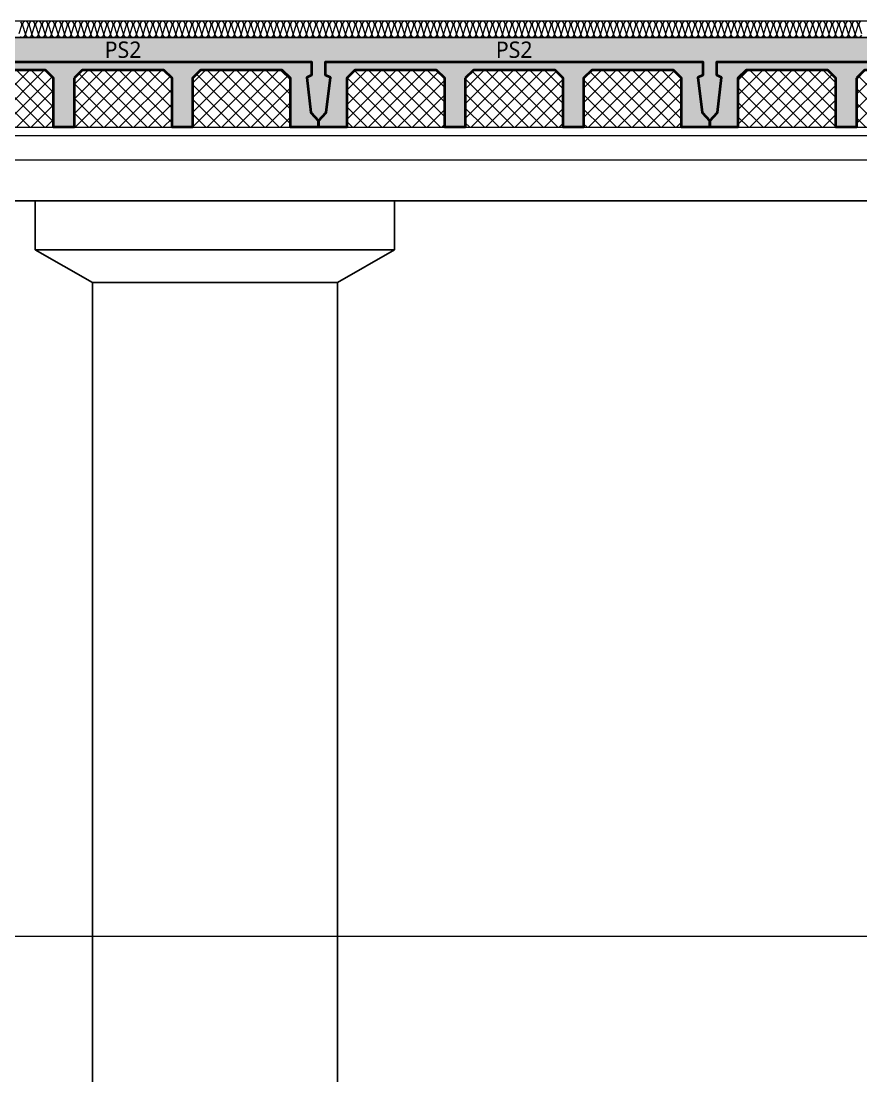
# Model space of a CAD drawing. Header units: millimetres. Extents: x 0 to 420000, y 0 to 297000.
# Drawn here: x 121826 to 126968, y 27845 to 34300 of the extents above; entities that cross this region are included whole.
import ezdxf
from ezdxf.enums import TextEntityAlignment as Align

# ---------------------------------------------------------------- set-up
doc = ezdxf.new("R2010")
doc.units = ezdxf.units.MM
doc.linetypes.add('0731_main_plan$0$form_$0$y-Landschaft$0$_$1$20120914_Verkehrsflächen_Grün$0$20120628_xref - Gammel$1$3_H-GL_F1_U3 - Default$0${ Offset Lines }', pattern=[0])
doc.linetypes.add('CEN', pattern=[62, 60, -1, 0, -1])
for name, color, linetype, lineweight in [('A-AXIS-LINE', 1, 'CEN', 15), ('A-CONC-LIN1', 2, 'Continuous', 40), ('A-CONC-LIN2', 7, 'Continuous', 25), ('A-ELEV-LIN2', 7, 'Continuous', 25), ('A-XXXX-INSL1', 15, 'Continuous', 18), ('A-XXXX-INSL2', 8, 'Continuous', 18)]:
    doc.layers.add(name, color=color, linetype=linetype, lineweight=lineweight)
doc.layers.add('A-CONC-SOLD', color=253, linetype='CEN')
doc.layers.add('A-XXXX-NPLT', color=144, linetype='Continuous', lineweight=15, plot=False)
doc.styles.add('맑은고딕', font='')
doc.styles.get('맑은고딕').set_extended_font_data('Malgun Gothic')

# ---------------------------------------------------------------- blocks, each defined once
blk = doc.blocks.new('axis(211208)')
at = {"layer": 'A-AXIS-LINE', "ltscale": 1000}
for p, q in [((4631788.1, -432118.7), (4955413.1, -432118.7)), ((4631788.1, -436868.7), (4955413.1, -436868.7))]:
    blk.add_line(p, q, dxfattribs=at)
blk = doc.blocks.new('PS2')
at = {"layer": 'A-CONC-SOLD'}
h = blk.add_hatch(color=256, dxfattribs=at)
h.dxf.hatch_style = 1
h.paths.add_polyline_path([(1197.5, 0), (-1197.5, 0), (-1197.5, -510), (-1150.5, -460), (-1125, -245), (-1155, -230), (-1155, -150), (1155, -150), (1155, -230), (1125, -245), (1150.5, -460), (1197.5, -510)])
h = blk.add_hatch(color=256, dxfattribs=at)
h.dxf.hatch_style = 1
h.paths.add_polyline_path([(-1150.5, -460), (-1197.5, -510), (-1197.5, -550), (-1025, -550), (-1025, -510), (-1025, -250), (-975, -200), (-475, -200), (-425, -250), (-425, -510), (-425, -550), (-300, -550), (-300, -510), (-300, -250), (-250, -200), (250, -200), (300, -250), (300, -510), (300, -550), (425, -550), (425, -510), (425, -250), (475, -200), (975, -200), (1025, -250), (1025, -510), (1025, -550), (1197.5, -550), (1197.5, -510), (1150.5, -460), (1125, -245), (1155, -230), (1155, -150), (-1155, -150), (-1155, -230), (-1125, -245)])
at = {"layer": 'A-XXXX-INSL2'}
h = blk.add_hatch(dxfattribs=at)
h.set_pattern_fill('ANSI37', color=256, scale=20)
h.set_pattern_definition([(45, (-289951.5, -41968), (-44.90128, 44.90128), []), (135, (-289951.5, -41968), (-44.90128, -44.90128), [])])
h.paths.add_polyline_path([(-975, -200), (-1025, -250), (-1025, -510), (-1025, -550), (-425, -550), (-425, -510), (-425, -250), (-475, -200)])
h.paths.add_polyline_path([(-250, -200), (-300, -250), (-300, -510), (-300, -550), (300, -550), (300, -510), (300, -250), (250, -200)])
h.paths.add_polyline_path([(425, -510), (425, -550), (1025, -550), (1025, -510), (1025, -250), (975, -200), (475, -200), (425, -250)])
at = {"layer": 'A-CONC-LIN1', "color": 2, "linetype": '0731_main_plan$0$form_$0$y-Landschaft$0$_$1$20120914_Verkehrsflächen_Grün$0$20120628_xref - Gammel$1$3_H-GL_F1_U3 - Default$0${ Offset Lines }'}
blk.add_lwpolyline([(-300, -250), (-300, -510), (-300, -510), (-300, -550), (-425, -550), (-425, -510), (-425, -510), (-425, -250), (-475, -200), (-975, -200), (-1025, -250), (-1025, -510), (-1025, -510), (-1025, -550), (-1197.5, -550), (-1197.5, -510), (-1150.5, -460), (-1125, -245), (-1155, -230), (-1155, -150), (1155, -150), (1155, -230), (1125, -245), (1150.5, -460), (1197.5, -510), (1197.5, -550), (1025, -550), (1025, -510), (1025, -510), (1025, -250), (975, -200), (475, -200), (425, -250), (425, -510), (425, -510), (425, -550), (300, -550), (300, -510), (300, -510), (300, -250), (250, -200), (-250, -200)], close=True, dxfattribs=at)
at = {"layer": 'A-CONC-LIN2'}
blk.add_line((-1197.5, 0), (1197.5, 0), dxfattribs=at)
at = {"layer": 'A-XXXX-NPLT'}
for p, q in [((-1025, -550), (-425, -550)), ((-300, -550), (300, -550)), ((425, -550), (1025, -550))]:
    blk.add_line(p, q, dxfattribs=at)
at = {"layer": 'A-XXXX-NPLT', "style": '맑은고딕'}
blk.add_text('PS2', height=100, dxfattribs=at).set_placement((0, -75), align=Align.MIDDLE)
blk = doc.blocks.new('지하2층')
at = {"layer": 'A-ELEV-LIN2'}
for p, q in [((4692223.8, -392368.7), (4683273.8, -392368.7)), ((4694423.8, -392368.7), (4692223.8, -392368.7)), ((4692223.8, -392668.7), (4692223.8, -392368.7)), ((4694423.8, -392668.7), (4694423.8, -392368.7)), ((4703223.8, -392368.7), (4694423.8, -392368.7)), ((4692223.8, -392668.7), (4694423.8, -392668.7)), ((4692573.8, -392868.7), (4692223.8, -392668.7)), ((4694073.8, -392868.7), (4694423.8, -392668.7)), ((4692573.8, -401118.7), (4692573.8, -392868.7)), ((4694073.8, -392868.7), (4692573.8, -392868.7)), ((4694073.8, -401118.7), (4694073.8, -392868.7))]:
    blk.add_line(p, q, dxfattribs=at)
at = {"layer": 'A-XXXX-INSL1'}
blk.add_lwpolyline([(4686073.8, -391968.7), (4725973.8, -391968.7), (4725973.8, -392418.7), (4726673.8, -392418.7), (4726673.8, -391968.7), (4734973.8, -391968.7)], dxfattribs=at)
at = {"layer": 'A-XXXX-INSL2'}
blk.add_line((4758623.8, -391268.7), (4681723.8, -391268.7), dxfattribs=at)
for points in [[(4697283.8, -391268.7), (4697272.8, -391272.7), (4697265.8, -391282.7), (4697265.8, -391293.7), (4697281.8, -391343.7)], [(4697281.8, -391354.7), (4697274.8, -391364.7), (4697263.8, -391368.7), (4697252.8, -391364.7), (4697245.8, -391354.7), (4697245.8, -391343.7), (4697261.8, -391293.7), (4697261.8, -391282.7), (4697254.8, -391272.7), (4697243.8, -391268.7), (4697232.8, -391272.7), (4697225.8, -391282.7), (4697225.8, -391293.7), (4697241.8, -391343.7), (4697241.8, -391354.7), (4697234.8, -391364.7), (4697223.8, -391368.7), (4697212.8, -391364.7), (4697205.8, -391354.7), (4697205.8, -391343.7), (4697221.8, -391293.7), (4697221.8, -391282.7), (4697214.8, -391272.7), (4697203.8, -391268.7), (4697192.8, -391272.7), (4697185.8, -391282.7), (4697185.8, -391293.7), (4697201.8, -391343.7), (4697201.8, -391354.7), (4697194.8, -391364.7), (4697183.8, -391368.7), (4697172.8, -391364.7), (4697165.8, -391354.7), (4697165.8, -391343.7), (4697181.8, -391293.7), (4697181.8, -391282.7), (4697174.8, -391272.7), (4697163.8, -391268.7), (4697152.8, -391272.7), (4697145.8, -391282.7), (4697145.8, -391293.7), (4697161.8, -391343.7), (4697161.8, -391354.7), (4697154.8, -391364.7), (4697143.8, -391368.7), (4697132.8, -391364.7), (4697125.8, -391354.7), (4697125.8, -391343.7), (4697141.8, -391293.7), (4697141.8, -391282.7), (4697134.8, -391272.7), (4697123.8, -391268.7), (4697112.8, -391272.7), (4697105.8, -391282.7), (4697105.8, -391293.7), (4697121.8, -391343.7), (4697121.8, -391354.7), (4697114.8, -391364.7), (4697103.8, -391368.7), (4697092.8, -391364.7), (4697085.8, -391354.7), (4697085.8, -391343.7), (4697101.8, -391293.7), (4697101.8, -391282.7), (4697094.8, -391272.7), (4697083.8, -391268.7), (4697072.8, -391272.7), (4697065.8, -391282.7), (4697065.8, -391293.7), (4697081.8, -391343.7), (4697081.8, -391354.7), (4697074.8, -391364.7), (4697063.8, -391368.7), (4697052.8, -391364.7), (4697045.8, -391354.7), (4697045.8, -391343.7), (4697061.8, -391293.7), (4697061.8, -391282.7), (4697054.8, -391272.7), (4697043.8, -391268.7), (4697032.8, -391272.7), (4697025.8, -391282.7), (4697025.8, -391293.7), (4697041.8, -391343.7), (4697041.8, -391354.7), (4697034.8, -391364.7), (4697023.8, -391368.7), (4697012.8, -391364.7), (4697005.8, -391354.7), (4697005.8, -391343.7), (4697021.8, -391293.7), (4697021.8, -391282.7), (4697014.8, -391272.7), (4697003.8, -391268.7), (4696992.8, -391272.7), (4696985.8, -391282.7), (4696985.8, -391293.7), (4697001.8, -391343.7), (4697001.8, -391354.7), (4696994.8, -391364.7), (4696983.8, -391368.7), (4696972.8, -391364.7), (4696965.8, -391354.7), (4696965.8, -391343.7), (4696981.8, -391293.7), (4696981.8, -391282.7), (4696974.8, -391272.7), (4696963.8, -391268.7), (4696952.8, -391272.7), (4696945.8, -391282.7), (4696945.8, -391293.7), (4696961.8, -391343.7), (4696961.8, -391354.7), (4696954.8, -391364.7), (4696943.8, -391368.7), (4696932.8, -391364.7), (4696925.8, -391354.7), (4696925.8, -391343.7), (4696941.8, -391293.7), (4696941.8, -391282.7), (4696934.8, -391272.7), (4696923.8, -391268.7), (4696912.8, -391272.7), (4696905.8, -391282.7), (4696905.8, -391293.7), (4696921.8, -391343.7), (4696921.8, -391354.7), (4696914.8, -391364.7), (4696903.8, -391368.7), (4696892.8, -391364.7), (4696885.8, -391354.7), (4696885.8, -391343.7), (4696901.8, -391293.7), (4696901.8, -391282.7), (4696894.8, -391272.7), (4696883.8, -391268.7), (4696872.8, -391272.7), (4696865.8, -391282.7), (4696865.8, -391293.7), (4696881.8, -391343.7), (4696881.8, -391354.7), (4696874.8, -391364.7), (4696863.8, -391368.7), (4696852.8, -391364.7), (4696845.8, -391354.7), (4696845.8, -391343.7), (4696861.8, -391293.7), (4696861.8, -391282.7), (4696854.8, -391272.7), (4696843.8, -391268.7), (4696832.8, -391272.7), (4696825.8, -391282.7), (4696825.8, -391293.7), (4696841.8, -391343.7), (4696841.8, -391354.7), (4696834.8, -391364.7), (4696823.8, -391368.7), (4696812.8, -391364.7), (4696805.8, -391354.7), (4696805.8, -391343.7), (4696821.8, -391293.7), (4696821.8, -391282.7), (4696814.8, -391272.7), (4696803.8, -391268.7), (4696792.8, -391272.7), (4696785.8, -391282.7), (4696785.8, -391293.7), (4696801.8, -391343.7), (4696801.8, -391354.7), (4696794.8, -391364.7), (4696783.8, -391368.7), (4696772.8, -391364.7), (4696765.8, -391354.7), (4696765.8, -391343.7), (4696781.8, -391293.7), (4696781.8, -391282.7), (4696774.8, -391272.7), (4696763.8, -391268.7), (4696752.8, -391272.7), (4696745.8, -391282.7), (4696745.8, -391293.7), (4696761.8, -391343.7), (4696761.8, -391354.7), (4696754.8, -391364.7), (4696743.8, -391368.7), (4696732.8, -391364.7), (4696725.8, -391354.7), (4696725.8, -391343.7), (4696741.8, -391293.7), (4696741.8, -391282.7), (4696734.8, -391272.7), (4696723.8, -391268.7), (4696712.8, -391272.7), (4696705.8, -391282.7), (4696705.8, -391293.7), (4696721.8, -391343.7), (4696721.8, -391354.7), (4696714.8, -391364.7), (4696703.8, -391368.7), (4696692.8, -391364.7), (4696685.8, -391354.7), (4696685.8, -391343.7), (4696701.8, -391293.7), (4696701.8, -391282.7), (4696694.8, -391272.7), (4696683.8, -391268.7), (4696672.8, -391272.7), (4696665.8, -391282.7), (4696665.8, -391293.7), (4696681.8, -391343.7), (4696681.8, -391354.7), (4696674.8, -391364.7), (4696663.8, -391368.7), (4696652.8, -391364.7), (4696645.8, -391354.7), (4696645.8, -391343.7), (4696661.8, -391293.7), (4696661.8, -391282.7), (4696654.8, -391272.7), (4696643.8, -391268.7), (4696632.8, -391272.7), (4696625.8, -391282.7), (4696625.8, -391293.7), (4696641.8, -391343.7), (4696641.8, -391354.7), (4696634.8, -391364.7), (4696623.8, -391368.7), (4696612.8, -391364.7), (4696605.8, -391354.7), (4696605.8, -391343.7), (4696621.8, -391293.7), (4696621.8, -391282.7), (4696614.8, -391272.7), (4696603.8, -391268.7), (4696592.8, -391272.7), (4696585.8, -391282.7), (4696585.8, -391293.7), (4696601.8, -391343.7), (4696601.8, -391354.7), (4696594.8, -391364.7), (4696583.8, -391368.7), (4696572.8, -391364.7), (4696565.8, -391354.7), (4696565.8, -391343.7), (4696581.8, -391293.7), (4696581.8, -391282.7), (4696574.8, -391272.7), (4696563.8, -391268.7), (4696552.8, -391272.7), (4696545.8, -391282.7), (4696545.8, -391293.7), (4696561.8, -391343.7), (4696561.8, -391354.7), (4696554.8, -391364.7), (4696543.8, -391368.7), (4696532.8, -391364.7), (4696525.8, -391354.7), (4696525.8, -391343.7), (4696541.8, -391293.7), (4696541.8, -391282.7), (4696534.8, -391272.7), (4696523.8, -391268.7), (4696512.8, -391272.7), (4696505.8, -391282.7), (4696505.8, -391293.7), (4696521.8, -391343.7), (4696521.8, -391354.7), (4696514.8, -391364.7), (4696503.8, -391368.7), (4696492.8, -391364.7), (4696485.8, -391354.7), (4696485.8, -391343.7), (4696501.8, -391293.7), (4696501.8, -391282.7), (4696494.8, -391272.7), (4696483.8, -391268.7), (4696472.8, -391272.7), (4696465.8, -391282.7), (4696465.8, -391293.7), (4696481.8, -391343.7), (4696481.8, -391354.7), (4696474.8, -391364.7), (4696463.8, -391368.7), (4696452.8, -391364.7), (4696445.8, -391354.7), (4696445.8, -391343.7), (4696461.8, -391293.7), (4696461.8, -391282.7), (4696454.8, -391272.7), (4696443.8, -391268.7), (4696432.8, -391272.7), (4696425.8, -391282.7), (4696425.8, -391293.7), (4696441.8, -391343.7), (4696441.8, -391354.7), (4696434.8, -391364.7), (4696423.8, -391368.7), (4696412.8, -391364.7), (4696405.8, -391354.7), (4696405.8, -391343.7), (4696421.8, -391293.7), (4696421.8, -391282.7), (4696414.8, -391272.7), (4696403.8, -391268.7), (4696392.8, -391272.7), (4696385.8, -391282.7), (4696385.8, -391293.7), (4696401.8, -391343.7), (4696401.8, -391354.7), (4696394.8, -391364.7), (4696383.8, -391368.7), (4696372.8, -391364.7), (4696365.8, -391354.7), (4696365.8, -391343.7), (4696381.8, -391293.7), (4696381.8, -391282.7), (4696374.8, -391272.7), (4696363.8, -391268.7), (4696352.8, -391272.7), (4696345.8, -391282.7), (4696345.8, -391293.7), (4696361.8, -391343.7), (4696361.8, -391354.7), (4696354.8, -391364.7), (4696343.8, -391368.7), (4696332.8, -391364.7), (4696325.8, -391354.7), (4696325.8, -391343.7), (4696341.8, -391293.7), (4696341.8, -391282.7), (4696334.8, -391272.7), (4696323.8, -391268.7), (4696312.8, -391272.7), (4696305.8, -391282.7), (4696305.8, -391293.7), (4696321.8, -391343.7), (4696321.8, -391354.7), (4696314.8, -391364.7), (4696303.8, -391368.7), (4696292.8, -391364.7), (4696285.8, -391354.7), (4696285.8, -391343.7), (4696301.8, -391293.7), (4696301.8, -391282.7), (4696294.8, -391272.7), (4696283.8, -391268.7), (4696272.8, -391272.7), (4696265.8, -391282.7), (4696265.8, -391293.7), (4696281.8, -391343.7), (4696281.8, -391354.7), (4696274.8, -391364.7), (4696263.8, -391368.7), (4696252.8, -391364.7), (4696245.8, -391354.7), (4696245.8, -391343.7), (4696261.8, -391293.7), (4696261.8, -391282.7), (4696254.8, -391272.7), (4696243.8, -391268.7), (4696232.8, -391272.7), (4696225.8, -391282.7), (4696225.8, -391293.7), (4696241.8, -391343.7), (4696241.8, -391354.7), (4696234.8, -391364.7), (4696223.8, -391368.7), (4696212.8, -391364.7), (4696205.8, -391354.7), (4696205.8, -391343.7), (4696221.8, -391293.7), (4696221.8, -391282.7), (4696214.8, -391272.7), (4696203.8, -391268.7), (4696192.8, -391272.7), (4696185.8, -391282.7), (4696185.8, -391293.7), (4696201.8, -391343.7), (4696201.8, -391354.7), (4696194.8, -391364.7), (4696183.8, -391368.7), (4696172.8, -391364.7), (4696165.8, -391354.7), (4696165.8, -391343.7), (4696181.8, -391293.7), (4696181.8, -391282.7), (4696174.8, -391272.7), (4696163.8, -391268.7), (4696152.8, -391272.7), (4696145.8, -391282.7), (4696145.8, -391293.7), (4696161.8, -391343.7), (4696161.8, -391354.7), (4696154.8, -391364.7), (4696143.8, -391368.7), (4696132.8, -391364.7), (4696125.8, -391354.7), (4696125.8, -391343.7), (4696141.8, -391293.7), (4696141.8, -391282.7), (4696134.8, -391272.7), (4696123.8, -391268.7), (4696112.8, -391272.7), (4696105.8, -391282.7), (4696105.8, -391293.7), (4696121.8, -391343.7), (4696121.8, -391354.7), (4696114.8, -391364.7), (4696103.8, -391368.7), (4696092.8, -391364.7), (4696085.8, -391354.7), (4696085.8, -391343.7), (4696101.8, -391293.7), (4696101.8, -391282.7), (4696094.8, -391272.7), (4696083.8, -391268.7), (4696072.8, -391272.7), (4696065.8, -391282.7), (4696065.8, -391293.7), (4696081.8, -391343.7), (4696081.8, -391354.7), (4696074.8, -391364.7), (4696063.8, -391368.7), (4696052.8, -391364.7), (4696045.8, -391354.7), (4696045.8, -391343.7), (4696061.8, -391293.7), (4696061.8, -391282.7), (4696054.8, -391272.7), (4696043.8, -391268.7), (4696032.8, -391272.7), (4696025.8, -391282.7), (4696025.8, -391293.7), (4696041.8, -391343.7), (4696041.8, -391354.7), (4696034.8, -391364.7), (4696023.8, -391368.7), (4696012.8, -391364.7), (4696005.8, -391354.7), (4696005.8, -391343.7), (4696021.8, -391293.7), (4696021.8, -391282.7), (4696014.8, -391272.7), (4696003.8, -391268.7), (4695992.8, -391272.7), (4695985.8, -391282.7), (4695985.8, -391293.7), (4696001.8, -391343.7), (4696001.8, -391354.7), (4695994.8, -391364.7), (4695983.8, -391368.7), (4695972.8, -391364.7), (4695965.8, -391354.7), (4695965.8, -391343.7), (4695981.8, -391293.7), (4695981.8, -391282.7), (4695974.8, -391272.7), (4695963.8, -391268.7), (4695952.8, -391272.7), (4695945.8, -391282.7), (4695945.8, -391293.7), (4695961.8, -391343.7), (4695961.8, -391354.7), (4695954.8, -391364.7), (4695943.8, -391368.7), (4695932.8, -391364.7), (4695925.8, -391354.7), (4695925.8, -391343.7), (4695941.8, -391293.7), (4695941.8, -391282.7), (4695934.8, -391272.7), (4695923.8, -391268.7), (4695912.8, -391272.7), (4695905.8, -391282.7), (4695905.8, -391293.7), (4695921.8, -391343.7), (4695921.8, -391354.7), (4695914.8, -391364.7), (4695903.8, -391368.7), (4695892.8, -391364.7), (4695885.8, -391354.7), (4695885.8, -391343.7), (4695901.8, -391293.7), (4695901.8, -391282.7), (4695894.8, -391272.7), (4695883.8, -391268.7), (4695872.8, -391272.7), (4695865.8, -391282.7), (4695865.8, -391293.7), (4695881.8, -391343.7), (4695881.8, -391354.7), (4695874.8, -391364.7), (4695863.8, -391368.7), (4695852.8, -391364.7), (4695845.8, -391354.7), (4695845.8, -391343.7), (4695861.8, -391293.7), (4695861.8, -391282.7), (4695854.8, -391272.7), (4695843.8, -391268.7), (4695832.8, -391272.7), (4695825.8, -391282.7), (4695825.8, -391293.7), (4695841.8, -391343.7), (4695841.8, -391354.7), (4695834.8, -391364.7), (4695823.8, -391368.7), (4695812.8, -391364.7), (4695805.8, -391354.7), (4695805.8, -391343.7), (4695821.8, -391293.7), (4695821.8, -391282.7), (4695814.8, -391272.7), (4695803.8, -391268.7), (4695792.8, -391272.7), (4695785.8, -391282.7), (4695785.8, -391293.7), (4695801.8, -391343.7), (4695801.8, -391354.7), (4695794.8, -391364.7), (4695783.8, -391368.7), (4695772.8, -391364.7), (4695765.8, -391354.7), (4695765.8, -391343.7), (4695781.8, -391293.7), (4695781.8, -391282.7), (4695774.8, -391272.7), (4695763.8, -391268.7), (4695752.8, -391272.7), (4695745.8, -391282.7), (4695745.8, -391293.7), (4695761.8, -391343.7), (4695761.8, -391354.7), (4695754.8, -391364.7), (4695743.8, -391368.7), (4695732.8, -391364.7), (4695725.8, -391354.7), (4695725.8, -391343.7), (4695741.8, -391293.7), (4695741.8, -391282.7), (4695734.8, -391272.7), (4695723.8, -391268.7), (4695712.8, -391272.7), (4695705.8, -391282.7), (4695705.8, -391293.7), (4695721.8, -391343.7), (4695721.8, -391354.7), (4695714.8, -391364.7), (4695703.8, -391368.7), (4695692.8, -391364.7), (4695685.8, -391354.7), (4695685.8, -391343.7), (4695701.8, -391293.7), (4695701.8, -391282.7), (4695694.8, -391272.7), (4695683.8, -391268.7), (4695672.8, -391272.7), (4695665.8, -391282.7), (4695665.8, -391293.7), (4695681.8, -391343.7), (4695681.8, -391354.7), (4695674.8, -391364.7), (4695663.8, -391368.7), (4695652.8, -391364.7), (4695645.8, -391354.7), (4695645.8, -391343.7), (4695661.8, -391293.7), (4695661.8, -391282.7), (4695654.8, -391272.7), (4695643.8, -391268.7), (4695632.8, -391272.7), (4695625.8, -391282.7), (4695625.8, -391293.7), (4695641.8, -391343.7), (4695641.8, -391354.7), (4695634.8, -391364.7), (4695623.8, -391368.7), (4695612.8, -391364.7), (4695605.8, -391354.7), (4695605.8, -391343.7), (4695621.8, -391293.7), (4695621.8, -391282.7), (4695614.8, -391272.7), (4695603.8, -391268.7), (4695592.8, -391272.7), (4695585.8, -391282.7), (4695585.8, -391293.7), (4695601.8, -391343.7), (4695601.8, -391354.7), (4695594.8, -391364.7), (4695583.8, -391368.7), (4695572.8, -391364.7), (4695565.8, -391354.7), (4695565.8, -391343.7), (4695581.8, -391293.7), (4695581.8, -391282.7), (4695574.8, -391272.7), (4695563.8, -391268.7), (4695552.8, -391272.7), (4695545.8, -391282.7), (4695545.8, -391293.7), (4695561.8, -391343.7), (4695561.8, -391354.7), (4695554.8, -391364.7), (4695543.8, -391368.7), (4695532.8, -391364.7), (4695525.8, -391354.7), (4695525.8, -391343.7), (4695541.8, -391293.7), (4695541.8, -391282.7), (4695534.8, -391272.7), (4695523.8, -391268.7), (4695512.8, -391272.7), (4695505.8, -391282.7), (4695505.8, -391293.7), (4695521.8, -391343.7), (4695521.8, -391354.7), (4695514.8, -391364.7), (4695503.8, -391368.7), (4695492.8, -391364.7), (4695485.8, -391354.7), (4695485.8, -391343.7), (4695501.8, -391293.7), (4695501.8, -391282.7), (4695494.8, -391272.7), (4695483.8, -391268.7), (4695472.8, -391272.7), (4695465.8, -391282.7), (4695465.8, -391293.7), (4695481.8, -391343.7), (4695481.8, -391354.7), (4695474.8, -391364.7), (4695463.8, -391368.7), (4695452.8, -391364.7), (4695445.8, -391354.7), (4695445.8, -391343.7), (4695461.8, -391293.7), (4695461.8, -391282.7), (4695454.8, -391272.7), (4695443.8, -391268.7), (4695432.8, -391272.7), (4695425.8, -391282.7), (4695425.8, -391293.7), (4695441.8, -391343.7), (4695441.8, -391354.7), (4695434.8, -391364.7), (4695423.8, -391368.7), (4695412.8, -391364.7), (4695405.8, -391354.7), (4695405.8, -391343.7), (4695421.8, -391293.7), (4695421.8, -391282.7), (4695414.8, -391272.7), (4695403.8, -391268.7), (4695392.8, -391272.7), (4695385.8, -391282.7), (4695385.8, -391293.7), (4695401.8, -391343.7), (4695401.8, -391354.7), (4695394.8, -391364.7), (4695383.8, -391368.7), (4695372.8, -391364.7), (4695365.8, -391354.7), (4695365.8, -391343.7), (4695381.8, -391293.7), (4695381.8, -391282.7), (4695374.8, -391272.7), (4695363.8, -391268.7), (4695352.8, -391272.7), (4695345.8, -391282.7), (4695345.8, -391293.7), (4695361.8, -391343.7), (4695361.8, -391354.7), (4695354.8, -391364.7), (4695343.8, -391368.7), (4695332.8, -391364.7), (4695325.8, -391354.7), (4695325.8, -391343.7), (4695341.8, -391293.7), (4695341.8, -391282.7), (4695334.8, -391272.7), (4695323.8, -391268.7), (4695312.8, -391272.7), (4695305.8, -391282.7), (4695305.8, -391293.7), (4695321.8, -391343.7), (4695321.8, -391354.7), (4695314.8, -391364.7), (4695303.8, -391368.7), (4695292.8, -391364.7), (4695285.8, -391354.7), (4695285.8, -391343.7), (4695301.8, -391293.7), (4695301.8, -391282.7), (4695294.8, -391272.7), (4695283.8, -391268.7), (4695272.8, -391272.7), (4695265.8, -391282.7), (4695265.8, -391293.7), (4695281.8, -391343.7), (4695281.8, -391354.7), (4695274.8, -391364.7), (4695263.8, -391368.7), (4695252.8, -391364.7), (4695245.8, -391354.7), (4695245.8, -391343.7), (4695261.8, -391293.7), (4695261.8, -391282.7), (4695254.8, -391272.7), (4695243.8, -391268.7), (4695232.8, -391272.7), (4695225.8, -391282.7), (4695225.8, -391293.7), (4695241.8, -391343.7), (4695241.8, -391354.7), (4695234.8, -391364.7), (4695223.8, -391368.7), (4695212.8, -391364.7), (4695205.8, -391354.7), (4695205.8, -391343.7), (4695221.8, -391293.7), (4695221.8, -391282.7), (4695214.8, -391272.7), (4695203.8, -391268.7), (4695192.8, -391272.7), (4695185.8, -391282.7), (4695185.8, -391293.7), (4695201.8, -391343.7), (4695201.8, -391354.7), (4695194.8, -391364.7), (4695183.8, -391368.7), (4695172.8, -391364.7), (4695165.8, -391354.7), (4695165.8, -391343.7), (4695181.8, -391293.7), (4695181.8, -391282.7), (4695174.8, -391272.7), (4695163.8, -391268.7), (4695152.8, -391272.7), (4695145.8, -391282.7), (4695145.8, -391293.7), (4695161.8, -391343.7), (4695161.8, -391354.7), (4695154.8, -391364.7), (4695143.8, -391368.7), (4695132.8, -391364.7), (4695125.8, -391354.7), (4695125.8, -391343.7), (4695141.8, -391293.7), (4695141.8, -391282.7), (4695134.8, -391272.7), (4695123.8, -391268.7), (4695112.8, -391272.7), (4695105.8, -391282.7), (4695105.8, -391293.7), (4695121.8, -391343.7), (4695121.8, -391354.7), (4695114.8, -391364.7), (4695103.8, -391368.7), (4695092.8, -391364.7), (4695085.8, -391354.7), (4695085.8, -391343.7), (4695101.8, -391293.7), (4695101.8, -391282.7), (4695094.8, -391272.7), (4695083.8, -391268.7), (4695072.8, -391272.7), (4695065.8, -391282.7), (4695065.8, -391293.7), (4695081.8, -391343.7), (4695081.8, -391354.7), (4695074.8, -391364.7), (4695063.8, -391368.7), (4695052.8, -391364.7), (4695045.8, -391354.7), (4695045.8, -391343.7), (4695061.8, -391293.7), (4695061.8, -391282.7), (4695054.8, -391272.7), (4695043.8, -391268.7), (4695032.8, -391272.7), (4695025.8, -391282.7), (4695025.8, -391293.7), (4695041.8, -391343.7), (4695041.8, -391354.7), (4695034.8, -391364.7), (4695023.8, -391368.7), (4695012.8, -391364.7), (4695005.8, -391354.7), (4695005.8, -391343.7), (4695021.8, -391293.7), (4695021.8, -391282.7), (4695014.8, -391272.7), (4695003.8, -391268.7), (4694992.8, -391272.7), (4694985.8, -391282.7), (4694985.8, -391293.7), (4695001.8, -391343.7), (4695001.8, -391354.7), (4694994.8, -391364.7), (4694983.8, -391368.7), (4694972.8, -391364.7), (4694965.8, -391354.7), (4694965.8, -391343.7), (4694981.8, -391293.7), (4694981.8, -391282.7), (4694974.8, -391272.7), (4694963.8, -391268.7), (4694952.8, -391272.7), (4694945.8, -391282.7), (4694945.8, -391293.7), (4694961.8, -391343.7), (4694961.8, -391354.7), (4694954.8, -391364.7), (4694943.8, -391368.7), (4694932.8, -391364.7), (4694925.8, -391354.7), (4694925.8, -391343.7), (4694941.8, -391293.7), (4694941.8, -391282.7), (4694934.8, -391272.7), (4694923.8, -391268.7), (4694912.8, -391272.7), (4694905.8, -391282.7), (4694905.8, -391293.7), (4694921.8, -391343.7), (4694921.8, -391354.7), (4694914.8, -391364.7), (4694903.8, -391368.7), (4694892.8, -391364.7), (4694885.8, -391354.7), (4694885.8, -391343.7), (4694901.8, -391293.7), (4694901.8, -391282.7), (4694894.8, -391272.7), (4694883.8, -391268.7), (4694872.8, -391272.7), (4694865.8, -391282.7), (4694865.8, -391293.7), (4694881.8, -391343.7), (4694881.8, -391354.7), (4694874.8, -391364.7), (4694863.8, -391368.7), (4694852.8, -391364.7), (4694845.8, -391354.7), (4694845.8, -391343.7), (4694861.8, -391293.7), (4694861.8, -391282.7), (4694854.8, -391272.7), (4694843.8, -391268.7), (4694832.8, -391272.7), (4694825.8, -391282.7), (4694825.8, -391293.7), (4694841.8, -391343.7), (4694841.8, -391354.7), (4694834.8, -391364.7), (4694823.8, -391368.7), (4694812.8, -391364.7), (4694805.8, -391354.7), (4694805.8, -391343.7), (4694821.8, -391293.7), (4694821.8, -391282.7), (4694814.8, -391272.7), (4694803.8, -391268.7), (4694792.8, -391272.7), (4694785.8, -391282.7), (4694785.8, -391293.7), (4694801.8, -391343.7), (4694801.8, -391354.7), (4694794.8, -391364.7), (4694783.8, -391368.7), (4694772.8, -391364.7), (4694765.8, -391354.7), (4694765.8, -391343.7), (4694781.8, -391293.7), (4694781.8, -391282.7), (4694774.8, -391272.7), (4694763.8, -391268.7), (4694752.8, -391272.7), (4694745.8, -391282.7), (4694745.8, -391293.7), (4694761.8, -391343.7), (4694761.8, -391354.7), (4694754.8, -391364.7), (4694743.8, -391368.7), (4694732.8, -391364.7), (4694725.8, -391354.7), (4694725.8, -391343.7), (4694741.8, -391293.7), (4694741.8, -391282.7), (4694734.8, -391272.7), (4694723.8, -391268.7), (4694712.8, -391272.7), (4694705.8, -391282.7), (4694705.8, -391293.7), (4694721.8, -391343.7), (4694721.8, -391354.7), (4694714.8, -391364.7), (4694703.8, -391368.7), (4694692.8, -391364.7), (4694685.8, -391354.7), (4694685.8, -391343.7), (4694701.8, -391293.7), (4694701.8, -391282.7), (4694694.8, -391272.7), (4694683.8, -391268.7), (4694672.8, -391272.7), (4694665.8, -391282.7), (4694665.8, -391293.7), (4694681.8, -391343.7), (4694681.8, -391354.7), (4694674.8, -391364.7), (4694663.8, -391368.7), (4694652.8, -391364.7), (4694645.8, -391354.7), (4694645.8, -391343.7), (4694661.8, -391293.7), (4694661.8, -391282.7), (4694654.8, -391272.7), (4694643.8, -391268.7), (4694632.8, -391272.7), (4694625.8, -391282.7), (4694625.8, -391293.7), (4694641.8, -391343.7), (4694641.8, -391354.7), (4694634.8, -391364.7), (4694623.8, -391368.7), (4694612.8, -391364.7), (4694605.8, -391354.7), (4694605.8, -391343.7), (4694621.8, -391293.7), (4694621.8, -391282.7), (4694614.8, -391272.7), (4694603.8, -391268.7), (4694592.8, -391272.7), (4694585.8, -391282.7), (4694585.8, -391293.7), (4694601.8, -391343.7), (4694601.8, -391354.7), (4694594.8, -391364.7), (4694583.8, -391368.7), (4694572.8, -391364.7), (4694565.8, -391354.7), (4694565.8, -391343.7), (4694581.8, -391293.7), (4694581.8, -391282.7), (4694574.8, -391272.7), (4694563.8, -391268.7), (4694552.8, -391272.7), (4694545.8, -391282.7), (4694545.8, -391293.7), (4694561.8, -391343.7), (4694561.8, -391354.7), (4694554.8, -391364.7), (4694543.8, -391368.7), (4694532.8, -391364.7), (4694525.8, -391354.7), (4694525.8, -391343.7), (4694541.8, -391293.7), (4694541.8, -391282.7), (4694534.8, -391272.7), (4694523.8, -391268.7), (4694512.8, -391272.7), (4694505.8, -391282.7), (4694505.8, -391293.7), (4694521.8, -391343.7), (4694521.8, -391354.7), (4694514.8, -391364.7), (4694503.8, -391368.7), (4694492.8, -391364.7), (4694485.8, -391354.7), (4694485.8, -391343.7), (4694501.8, -391293.7), (4694501.8, -391282.7), (4694494.8, -391272.7), (4694483.8, -391268.7), (4694472.8, -391272.7), (4694465.8, -391282.7), (4694465.8, -391293.7), (4694481.8, -391343.7), (4694481.8, -391354.7), (4694474.8, -391364.7), (4694463.8, -391368.7), (4694452.8, -391364.7), (4694445.8, -391354.7), (4694445.8, -391343.7), (4694461.8, -391293.7), (4694461.8, -391282.7), (4694454.8, -391272.7), (4694443.8, -391268.7), (4694432.8, -391272.7), (4694425.8, -391282.7), (4694425.8, -391293.7), (4694441.8, -391343.7), (4694441.8, -391354.7), (4694434.8, -391364.7), (4694423.8, -391368.7), (4694412.8, -391364.7), (4694405.8, -391354.7), (4694405.8, -391343.7), (4694421.8, -391293.7), (4694421.8, -391282.7), (4694414.8, -391272.7), (4694403.8, -391268.7), (4694392.8, -391272.7), (4694385.8, -391282.7), (4694385.8, -391293.7), (4694401.8, -391343.7), (4694401.8, -391354.7), (4694394.8, -391364.7), (4694383.8, -391368.7), (4694372.8, -391364.7), (4694365.8, -391354.7), (4694365.8, -391343.7), (4694381.8, -391293.7), (4694381.8, -391282.7), (4694374.8, -391272.7), (4694363.8, -391268.7), (4694352.8, -391272.7), (4694345.8, -391282.7), (4694345.8, -391293.7), (4694361.8, -391343.7), (4694361.8, -391354.7), (4694354.8, -391364.7), (4694343.8, -391368.7), (4694332.8, -391364.7), (4694325.8, -391354.7), (4694325.8, -391343.7), (4694341.8, -391293.7), (4694341.8, -391282.7), (4694334.8, -391272.7), (4694323.8, -391268.7), (4694312.8, -391272.7), (4694305.8, -391282.7), (4694305.8, -391293.7), (4694321.8, -391343.7), (4694321.8, -391354.7), (4694314.8, -391364.7), (4694303.8, -391368.7), (4694292.8, -391364.7), (4694285.8, -391354.7), (4694285.8, -391343.7), (4694301.8, -391293.7), (4694301.8, -391282.7), (4694294.8, -391272.7), (4694283.8, -391268.7), (4694272.8, -391272.7), (4694265.8, -391282.7), (4694265.8, -391293.7), (4694281.8, -391343.7), (4694281.8, -391354.7), (4694274.8, -391364.7), (4694263.8, -391368.7), (4694252.8, -391364.7), (4694245.8, -391354.7), (4694245.8, -391343.7), (4694261.8, -391293.7), (4694261.8, -391282.7), (4694254.8, -391272.7), (4694243.8, -391268.7), (4694232.8, -391272.7), (4694225.8, -391282.7), (4694225.8, -391293.7), (4694241.8, -391343.7), (4694241.8, -391354.7), (4694234.8, -391364.7), (4694223.8, -391368.7), (4694212.8, -391364.7), (4694205.8, -391354.7), (4694205.8, -391343.7), (4694221.8, -391293.7), (4694221.8, -391282.7), (4694214.8, -391272.7), (4694203.8, -391268.7), (4694192.8, -391272.7), (4694185.8, -391282.7), (4694185.8, -391293.7), (4694201.8, -391343.7), (4694201.8, -391354.7), (4694194.8, -391364.7), (4694183.8, -391368.7), (4694172.8, -391364.7), (4694165.8, -391354.7), (4694165.8, -391343.7), (4694181.8, -391293.7), (4694181.8, -391282.7), (4694174.8, -391272.7), (4694163.8, -391268.7), (4694152.8, -391272.7), (4694145.8, -391282.7), (4694145.8, -391293.7), (4694161.8, -391343.7), (4694161.8, -391354.7), (4694154.8, -391364.7), (4694143.8, -391368.7), (4694132.8, -391364.7), (4694125.8, -391354.7), (4694125.8, -391343.7), (4694141.8, -391293.7), (4694141.8, -391282.7), (4694134.8, -391272.7), (4694123.8, -391268.7), (4694112.8, -391272.7), (4694105.8, -391282.7), (4694105.8, -391293.7), (4694121.8, -391343.7), (4694121.8, -391354.7), (4694114.8, -391364.7), (4694103.8, -391368.7), (4694092.8, -391364.7), (4694085.8, -391354.7), (4694085.8, -391343.7), (4694101.8, -391293.7), (4694101.8, -391282.7), (4694094.8, -391272.7), (4694083.8, -391268.7), (4694072.8, -391272.7), (4694065.8, -391282.7), (4694065.8, -391293.7), (4694081.8, -391343.7), (4694081.8, -391354.7), (4694074.8, -391364.7), (4694063.8, -391368.7), (4694052.8, -391364.7), (4694045.8, -391354.7), (4694045.8, -391343.7), (4694061.8, -391293.7), (4694061.8, -391282.7), (4694054.8, -391272.7), (4694043.8, -391268.7), (4694032.8, -391272.7), (4694025.8, -391282.7), (4694025.8, -391293.7), (4694041.8, -391343.7), (4694041.8, -391354.7), (4694034.8, -391364.7), (4694023.8, -391368.7), (4694012.8, -391364.7), (4694005.8, -391354.7), (4694005.8, -391343.7), (4694021.8, -391293.7), (4694021.8, -391282.7), (4694014.8, -391272.7), (4694003.8, -391268.7), (4693992.8, -391272.7), (4693985.8, -391282.7), (4693985.8, -391293.7), (4694001.8, -391343.7), (4694001.8, -391354.7), (4693994.8, -391364.7), (4693983.8, -391368.7), (4693972.8, -391364.7), (4693965.8, -391354.7), (4693965.8, -391343.7), (4693981.8, -391293.7), (4693981.8, -391282.7), (4693974.8, -391272.7), (4693963.8, -391268.7), (4693952.8, -391272.7), (4693945.8, -391282.7), (4693945.8, -391293.7), (4693961.8, -391343.7), (4693961.8, -391354.7), (4693954.8, -391364.7), (4693943.8, -391368.7), (4693932.8, -391364.7), (4693925.8, -391354.7), (4693925.8, -391343.7), (4693941.8, -391293.7), (4693941.8, -391282.7), (4693934.8, -391272.7), (4693923.8, -391268.7), (4693912.8, -391272.7), (4693905.8, -391282.7), (4693905.8, -391293.7), (4693921.8, -391343.7), (4693921.8, -391354.7), (4693914.8, -391364.7), (4693903.8, -391368.7), (4693892.8, -391364.7), (4693885.8, -391354.7), (4693885.8, -391343.7), (4693901.8, -391293.7), (4693901.8, -391282.7), (4693894.8, -391272.7), (4693883.8, -391268.7), (4693872.8, -391272.7), (4693865.8, -391282.7), (4693865.8, -391293.7), (4693881.8, -391343.7), (4693881.8, -391354.7), (4693874.8, -391364.7), (4693863.8, -391368.7), (4693852.8, -391364.7), (4693845.8, -391354.7), (4693845.8, -391343.7), (4693861.8, -391293.7), (4693861.8, -391282.7), (4693854.8, -391272.7), (4693843.8, -391268.7), (4693832.8, -391272.7), (4693825.8, -391282.7), (4693825.8, -391293.7), (4693841.8, -391343.7), (4693841.8, -391354.7), (4693834.8, -391364.7), (4693823.8, -391368.7), (4693812.8, -391364.7), (4693805.8, -391354.7), (4693805.8, -391343.7), (4693821.8, -391293.7), (4693821.8, -391282.7), (4693814.8, -391272.7), (4693803.8, -391268.7), (4693792.8, -391272.7), (4693785.8, -391282.7), (4693785.8, -391293.7), (4693801.8, -391343.7), (4693801.8, -391354.7), (4693794.8, -391364.7), (4693783.8, -391368.7), (4693772.8, -391364.7), (4693765.8, -391354.7), (4693765.8, -391343.7), (4693781.8, -391293.7), (4693781.8, -391282.7), (4693774.8, -391272.7), (4693763.8, -391268.7), (4693752.8, -391272.7), (4693745.8, -391282.7), (4693745.8, -391293.7), (4693761.8, -391343.7), (4693761.8, -391354.7), (4693754.8, -391364.7), (4693743.8, -391368.7), (4693732.8, -391364.7), (4693725.8, -391354.7), (4693725.8, -391343.7), (4693741.8, -391293.7), (4693741.8, -391282.7), (4693734.8, -391272.7), (4693723.8, -391268.7), (4693712.8, -391272.7), (4693705.8, -391282.7), (4693705.8, -391293.7), (4693721.8, -391343.7), (4693721.8, -391354.7), (4693714.8, -391364.7), (4693703.8, -391368.7), (4693692.8, -391364.7), (4693685.8, -391354.7), (4693685.8, -391343.7), (4693701.8, -391293.7), (4693701.8, -391282.7), (4693694.8, -391272.7), (4693683.8, -391268.7), (4693672.8, -391272.7), (4693665.8, -391282.7), (4693665.8, -391293.7), (4693681.8, -391343.7), (4693681.8, -391354.7), (4693674.8, -391364.7), (4693663.8, -391368.7), (4693652.8, -391364.7), (4693645.8, -391354.7), (4693645.8, -391343.7), (4693661.8, -391293.7), (4693661.8, -391282.7), (4693654.8, -391272.7), (4693643.8, -391268.7), (4693632.8, -391272.7), (4693625.8, -391282.7), (4693625.8, -391293.7), (4693641.8, -391343.7), (4693641.8, -391354.7), (4693634.8, -391364.7), (4693623.8, -391368.7), (4693612.8, -391364.7), (4693605.8, -391354.7), (4693605.8, -391343.7), (4693621.8, -391293.7), (4693621.8, -391282.7), (4693614.8, -391272.7), (4693603.8, -391268.7), (4693592.8, -391272.7), (4693585.8, -391282.7), (4693585.8, -391293.7), (4693601.8, -391343.7), (4693601.8, -391354.7), (4693594.8, -391364.7), (4693583.8, -391368.7), (4693572.8, -391364.7), (4693565.8, -391354.7), (4693565.8, -391343.7), (4693581.8, -391293.7), (4693581.8, -391282.7), (4693574.8, -391272.7), (4693563.8, -391268.7), (4693552.8, -391272.7), (4693545.8, -391282.7), (4693545.8, -391293.7), (4693561.8, -391343.7), (4693561.8, -391354.7), (4693554.8, -391364.7), (4693543.8, -391368.7), (4693532.8, -391364.7), (4693525.8, -391354.7), (4693525.8, -391343.7), (4693541.8, -391293.7), (4693541.8, -391282.7), (4693534.8, -391272.7), (4693523.8, -391268.7), (4693512.8, -391272.7), (4693505.8, -391282.7), (4693505.8, -391293.7), (4693521.8, -391343.7), (4693521.8, -391354.7), (4693514.8, -391364.7), (4693503.8, -391368.7), (4693492.8, -391364.7), (4693485.8, -391354.7), (4693485.8, -391343.7), (4693501.8, -391293.7), (4693501.8, -391282.7), (4693494.8, -391272.7), (4693483.8, -391268.7), (4693472.8, -391272.7), (4693465.8, -391282.7), (4693465.8, -391293.7), (4693481.8, -391343.7), (4693481.8, -391354.7), (4693474.8, -391364.7), (4693463.8, -391368.7), (4693452.8, -391364.7), (4693445.8, -391354.7), (4693445.8, -391343.7), (4693461.8, -391293.7), (4693461.8, -391282.7), (4693454.8, -391272.7), (4693443.8, -391268.7), (4693432.8, -391272.7), (4693425.8, -391282.7), (4693425.8, -391293.7), (4693441.8, -391343.7), (4693441.8, -391354.7), (4693434.8, -391364.7), (4693423.8, -391368.7), (4693412.8, -391364.7), (4693405.8, -391354.7), (4693405.8, -391343.7), (4693421.8, -391293.7), (4693421.8, -391282.7), (4693414.8, -391272.7), (4693403.8, -391268.7), (4693392.8, -391272.7), (4693385.8, -391282.7), (4693385.8, -391293.7), (4693401.8, -391343.7), (4693401.8, -391354.7), (4693394.8, -391364.7), (4693383.8, -391368.7), (4693372.8, -391364.7), (4693365.8, -391354.7), (4693365.8, -391343.7), (4693381.8, -391293.7), (4693381.8, -391282.7), (4693374.8, -391272.7), (4693363.8, -391268.7), (4693352.8, -391272.7), (4693345.8, -391282.7), (4693345.8, -391293.7), (4693361.8, -391343.7), (4693361.8, -391354.7), (4693354.8, -391364.7), (4693343.8, -391368.7), (4693332.8, -391364.7), (4693325.8, -391354.7), (4693325.8, -391343.7), (4693341.8, -391293.7), (4693341.8, -391282.7), (4693334.8, -391272.7), (4693323.8, -391268.7), (4693312.8, -391272.7), (4693305.8, -391282.7), (4693305.8, -391293.7), (4693321.8, -391343.7), (4693321.8, -391354.7), (4693314.8, -391364.7), (4693303.8, -391368.7), (4693292.8, -391364.7), (4693285.8, -391354.7), (4693285.8, -391343.7), (4693301.8, -391293.7), (4693301.8, -391282.7), (4693294.8, -391272.7), (4693283.8, -391268.7), (4693272.8, -391272.7), (4693265.8, -391282.7), (4693265.8, -391293.7), (4693281.8, -391343.7), (4693281.8, -391354.7), (4693274.8, -391364.7), (4693263.8, -391368.7), (4693252.8, -391364.7), (4693245.8, -391354.7), (4693245.8, -391343.7), (4693261.8, -391293.7), (4693261.8, -391282.7), (4693254.8, -391272.7), (4693243.8, -391268.7), (4693232.8, -391272.7), (4693225.8, -391282.7), (4693225.8, -391293.7), (4693241.8, -391343.7), (4693241.8, -391354.7), (4693234.8, -391364.7), (4693223.8, -391368.7), (4693212.8, -391364.7), (4693205.8, -391354.7), (4693205.8, -391343.7), (4693221.8, -391293.7), (4693221.8, -391282.7), (4693214.8, -391272.7), (4693203.8, -391268.7), (4693192.8, -391272.7), (4693185.8, -391282.7), (4693185.8, -391293.7), (4693201.8, -391343.7), (4693201.8, -391354.7), (4693194.8, -391364.7), (4693183.8, -391368.7), (4693172.8, -391364.7), (4693165.8, -391354.7), (4693165.8, -391343.7), (4693181.8, -391293.7), (4693181.8, -391282.7), (4693174.8, -391272.7), (4693163.8, -391268.7), (4693152.8, -391272.7), (4693145.8, -391282.7), (4693145.8, -391293.7), (4693161.8, -391343.7), (4693161.8, -391354.7), (4693154.8, -391364.7), (4693143.8, -391368.7), (4693132.8, -391364.7), (4693125.8, -391354.7), (4693125.8, -391343.7), (4693141.8, -391293.7), (4693141.8, -391282.7), (4693134.8, -391272.7), (4693123.8, -391268.7), (4693112.8, -391272.7), (4693105.8, -391282.7), (4693105.8, -391293.7), (4693121.8, -391343.7), (4693121.8, -391354.7), (4693114.8, -391364.7), (4693103.8, -391368.7), (4693092.8, -391364.7), (4693085.8, -391354.7), (4693085.8, -391343.7), (4693101.8, -391293.7), (4693101.8, -391282.7), (4693094.8, -391272.7), (4693083.8, -391268.7), (4693072.8, -391272.7), (4693065.8, -391282.7), (4693065.8, -391293.7), (4693081.8, -391343.7), (4693081.8, -391354.7), (4693074.8, -391364.7), (4693063.8, -391368.7), (4693052.8, -391364.7), (4693045.8, -391354.7), (4693045.8, -391343.7), (4693061.8, -391293.7), (4693061.8, -391282.7), (4693054.8, -391272.7), (4693043.8, -391268.7), (4693032.8, -391272.7), (4693025.8, -391282.7), (4693025.8, -391293.7), (4693041.8, -391343.7), (4693041.8, -391354.7), (4693034.8, -391364.7), (4693023.8, -391368.7), (4693012.8, -391364.7), (4693005.8, -391354.7), (4693005.8, -391343.7), (4693021.8, -391293.7), (4693021.8, -391282.7), (4693014.8, -391272.7), (4693003.8, -391268.7), (4692992.8, -391272.7), (4692985.8, -391282.7), (4692985.8, -391293.7), (4693001.8, -391343.7), (4693001.8, -391354.7), (4692994.8, -391364.7), (4692983.8, -391368.7), (4692972.8, -391364.7), (4692965.8, -391354.7), (4692965.8, -391343.7), (4692981.8, -391293.7), (4692981.8, -391282.7), (4692974.8, -391272.7), (4692963.8, -391268.7), (4692952.8, -391272.7), (4692945.8, -391282.7), (4692945.8, -391293.7), (4692961.8, -391343.7), (4692961.8, -391354.7), (4692954.8, -391364.7), (4692943.8, -391368.7), (4692932.8, -391364.7), (4692925.8, -391354.7), (4692925.8, -391343.7), (4692941.8, -391293.7), (4692941.8, -391282.7), (4692934.8, -391272.7), (4692923.8, -391268.7), (4692912.8, -391272.7), (4692905.8, -391282.7), (4692905.8, -391293.7), (4692921.8, -391343.7), (4692921.8, -391354.7), (4692914.8, -391364.7), (4692903.8, -391368.7), (4692892.8, -391364.7), (4692885.8, -391354.7), (4692885.8, -391343.7), (4692901.8, -391293.7), (4692901.8, -391282.7), (4692894.8, -391272.7), (4692883.8, -391268.7), (4692872.8, -391272.7), (4692865.8, -391282.7), (4692865.8, -391293.7), (4692881.8, -391343.7), (4692881.8, -391354.7), (4692874.8, -391364.7), (4692863.8, -391368.7), (4692852.8, -391364.7), (4692845.8, -391354.7), (4692845.8, -391343.7), (4692861.8, -391293.7), (4692861.8, -391282.7), (4692854.8, -391272.7), (4692843.8, -391268.7), (4692832.8, -391272.7), (4692825.8, -391282.7), (4692825.8, -391293.7), (4692841.8, -391343.7), (4692841.8, -391354.7), (4692834.8, -391364.7), (4692823.8, -391368.7), (4692812.8, -391364.7), (4692805.8, -391354.7), (4692805.8, -391343.7), (4692821.8, -391293.7), (4692821.8, -391282.7), (4692814.8, -391272.7), (4692803.8, -391268.7), (4692792.8, -391272.7), (4692785.8, -391282.7), (4692785.8, -391293.7), (4692801.8, -391343.7), (4692801.8, -391354.7), (4692794.8, -391364.7), (4692783.8, -391368.7), (4692772.8, -391364.7), (4692765.8, -391354.7), (4692765.8, -391343.7), (4692781.8, -391293.7), (4692781.8, -391282.7), (4692774.8, -391272.7), (4692763.8, -391268.7), (4692752.8, -391272.7), (4692745.8, -391282.7), (4692745.8, -391293.7), (4692761.8, -391343.7), (4692761.8, -391354.7), (4692754.8, -391364.7), (4692743.8, -391368.7), (4692732.8, -391364.7), (4692725.8, -391354.7), (4692725.8, -391343.7), (4692741.8, -391293.7), (4692741.8, -391282.7), (4692734.8, -391272.7), (4692723.8, -391268.7), (4692712.8, -391272.7), (4692705.8, -391282.7), (4692705.8, -391293.7), (4692721.8, -391343.7), (4692721.8, -391354.7), (4692714.8, -391364.7), (4692703.8, -391368.7), (4692692.8, -391364.7), (4692685.8, -391354.7), (4692685.8, -391343.7), (4692701.8, -391293.7), (4692701.8, -391282.7), (4692694.8, -391272.7), (4692683.8, -391268.7), (4692672.8, -391272.7), (4692665.8, -391282.7), (4692665.8, -391293.7), (4692681.8, -391343.7), (4692681.8, -391354.7), (4692674.8, -391364.7), (4692663.8, -391368.7), (4692652.8, -391364.7), (4692645.8, -391354.7), (4692645.8, -391343.7), (4692661.8, -391293.7), (4692661.8, -391282.7), (4692654.8, -391272.7), (4692643.8, -391268.7), (4692632.8, -391272.7), (4692625.8, -391282.7), (4692625.8, -391293.7), (4692641.8, -391343.7), (4692641.8, -391354.7), (4692634.8, -391364.7), (4692623.8, -391368.7), (4692612.8, -391364.7), (4692605.8, -391354.7), (4692605.8, -391343.7), (4692621.8, -391293.7), (4692621.8, -391282.7), (4692614.8, -391272.7), (4692603.8, -391268.7), (4692592.8, -391272.7), (4692585.8, -391282.7), (4692585.8, -391293.7), (4692601.8, -391343.7), (4692601.8, -391354.7), (4692594.8, -391364.7), (4692583.8, -391368.7), (4692572.8, -391364.7), (4692565.8, -391354.7), (4692565.8, -391343.7), (4692581.8, -391293.7), (4692581.8, -391282.7), (4692574.8, -391272.7), (4692563.8, -391268.7), (4692552.8, -391272.7), (4692545.8, -391282.7), (4692545.8, -391293.7), (4692561.8, -391343.7), (4692561.8, -391354.7), (4692554.8, -391364.7), (4692543.8, -391368.7), (4692532.8, -391364.7), (4692525.8, -391354.7), (4692525.8, -391343.7), (4692541.8, -391293.7), (4692541.8, -391282.7), (4692534.8, -391272.7), (4692523.8, -391268.7), (4692512.8, -391272.7), (4692505.8, -391282.7), (4692505.8, -391293.7), (4692521.8, -391343.7), (4692521.8, -391354.7), (4692514.8, -391364.7), (4692503.8, -391368.7), (4692492.8, -391364.7), (4692485.8, -391354.7), (4692485.8, -391343.7), (4692501.8, -391293.7), (4692501.8, -391282.7), (4692494.8, -391272.7), (4692483.8, -391268.7), (4692472.8, -391272.7), (4692465.8, -391282.7), (4692465.8, -391293.7), (4692481.8, -391343.7), (4692481.8, -391354.7), (4692474.8, -391364.7), (4692463.8, -391368.7), (4692452.8, -391364.7), (4692445.8, -391354.7), (4692445.8, -391343.7), (4692461.8, -391293.7), (4692461.8, -391282.7), (4692454.8, -391272.7), (4692443.8, -391268.7), (4692432.8, -391272.7), (4692425.8, -391282.7), (4692425.8, -391293.7), (4692441.8, -391343.7), (4692441.8, -391354.7), (4692434.8, -391364.7), (4692423.8, -391368.7), (4692412.8, -391364.7), (4692405.8, -391354.7), (4692405.8, -391343.7), (4692421.8, -391293.7), (4692421.8, -391282.7), (4692414.8, -391272.7), (4692403.8, -391268.7), (4692392.8, -391272.7), (4692385.8, -391282.7), (4692385.8, -391293.7), (4692401.8, -391343.7), (4692401.8, -391354.7), (4692394.8, -391364.7), (4692383.8, -391368.7), (4692372.8, -391364.7), (4692365.8, -391354.7), (4692365.8, -391343.7), (4692381.8, -391293.7), (4692381.8, -391282.7), (4692374.8, -391272.7), (4692363.8, -391268.7), (4692352.8, -391272.7), (4692345.8, -391282.7), (4692345.8, -391293.7), (4692361.8, -391343.7), (4692361.8, -391354.7), (4692354.8, -391364.7), (4692343.8, -391368.7), (4692332.8, -391364.7), (4692325.8, -391354.7), (4692325.8, -391343.7), (4692341.8, -391293.7), (4692341.8, -391282.7), (4692334.8, -391272.7), (4692323.8, -391268.7), (4692312.8, -391272.7), (4692305.8, -391282.7), (4692305.8, -391293.7), (4692321.8, -391343.7), (4692321.8, -391354.7), (4692314.8, -391364.7), (4692303.8, -391368.7), (4692292.8, -391364.7), (4692285.8, -391354.7), (4692285.8, -391343.7), (4692301.8, -391293.7), (4692301.8, -391282.7), (4692294.8, -391272.7), (4692283.8, -391268.7), (4692272.8, -391272.7), (4692265.8, -391282.7), (4692265.8, -391293.7), (4692281.8, -391343.7), (4692281.8, -391354.7), (4692274.8, -391364.7), (4692263.8, -391368.7), (4692252.8, -391364.7), (4692245.8, -391354.7), (4692245.8, -391343.7), (4692261.8, -391293.7), (4692261.8, -391282.7), (4692254.8, -391272.7), (4692243.8, -391268.7), (4692232.8, -391272.7), (4692225.8, -391282.7), (4692225.8, -391293.7), (4692241.8, -391343.7), (4692241.8, -391354.7), (4692234.8, -391364.7), (4692223.8, -391368.7), (4692212.8, -391364.7), (4692205.8, -391354.7), (4692205.8, -391343.7), (4692221.8, -391293.7), (4692221.8, -391282.7), (4692214.8, -391272.7), (4692203.8, -391268.7), (4692192.8, -391272.7), (4692185.8, -391282.7), (4692185.8, -391293.7), (4692201.8, -391343.7), (4692201.8, -391354.7), (4692194.8, -391364.7), (4692183.8, -391368.7), (4692172.8, -391364.7), (4692165.8, -391354.7), (4692165.8, -391343.7), (4692181.8, -391293.7), (4692181.8, -391282.7), (4692174.8, -391272.7), (4692163.8, -391268.7), (4692152.8, -391272.7), (4692145.8, -391282.7), (4692145.8, -391293.7), (4692161.8, -391343.7), (4692161.8, -391354.7), (4692154.8, -391364.7), (4692143.8, -391368.7), (4692132.8, -391364.7)], [(4692125.8, -391343.7), (4692141.8, -391293.7), (4692141.8, -391282.7), (4692134.8, -391272.7)]]:
    blk.add_lwpolyline(points, dxfattribs=at)
for p in [(4692761.3, -391368.7), (4695156.3, -391368.7), (4697551.3, -391368.7)]:
    blk.add_blockref('PS2', p)

msp = doc.modelspace()

# ---------------------------------------------------------------- block references
msp.add_blockref('지하2층', (-4570311.3, 425568.7))
at = {"layer": 'A-AXIS-LINE'}
msp.add_blockref('axis(211208)', (-4581588.1, 465568.7), dxfattribs=at)

doc.saveas('drawing.dxf')
